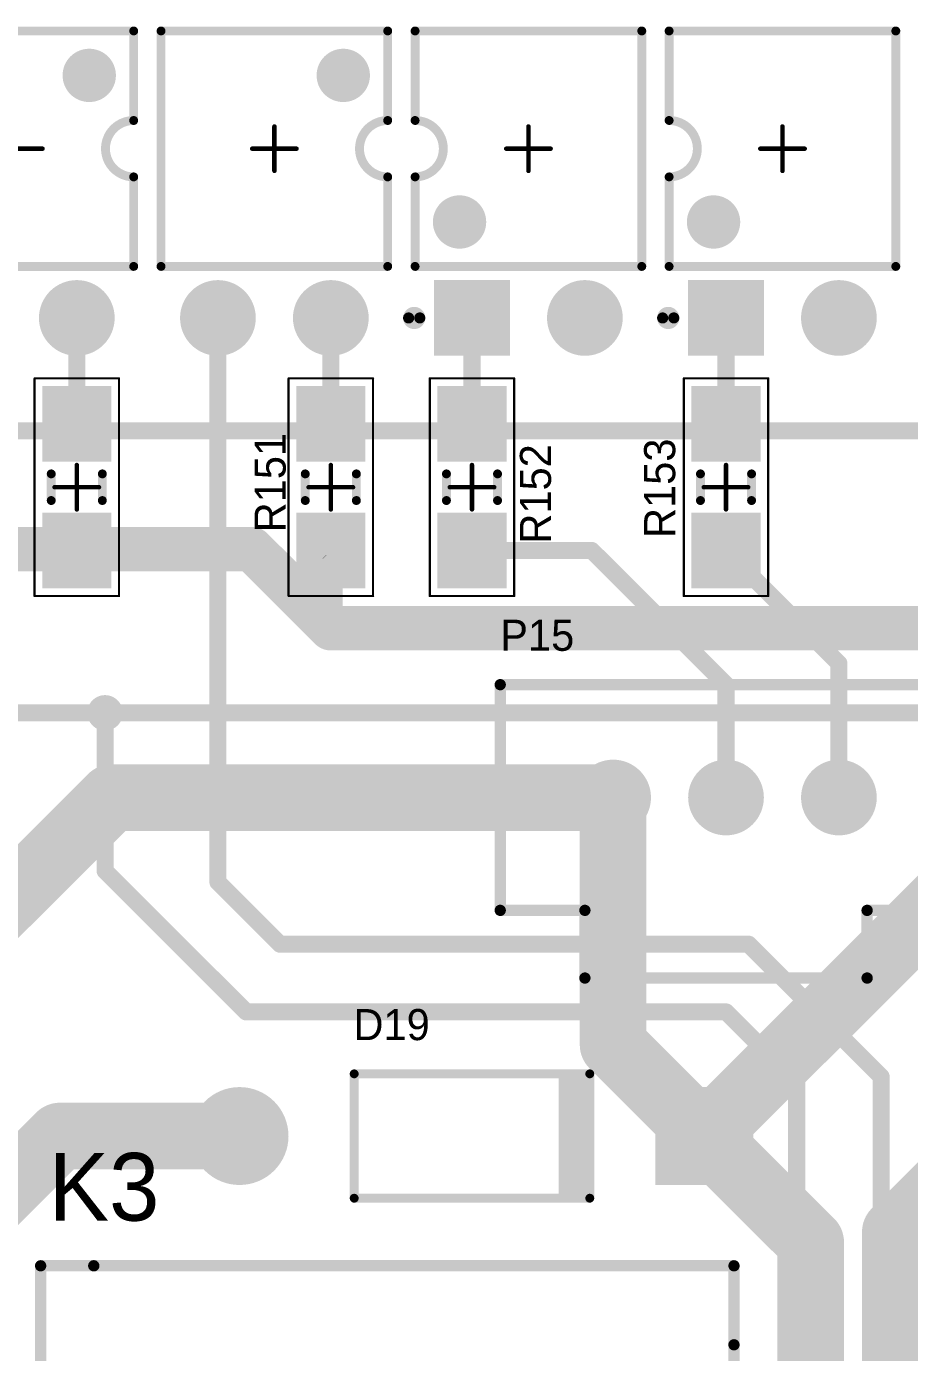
# Model space of a CAD drawing. Header units: millimetres. Extents: x 37 to 246, y 26 to 184.
# Drawn here: x 129.68 to 149.54, y 61.17 to 91.01 of the extents above; entities that cross this region are included whole.
import ezdxf

# ---------------------------------------------------------------- set-up
doc = ezdxf.new("R2010")
doc.units = ezdxf.units.MM
for name, color, linetype in [('BottomLayer', 5, 'Continuous'), ('BottomSolder', 6, 'Continuous'), ('Mechanical15', 56, 'Continuous'), ('MultiLayer', 9, 'Continuous'), ('PadHoleLayer', 156, 'Continuous'), ('TopLayer', 1, 'Continuous'), ('TopOverlay', 2, 'Continuous'), ('TopPaste', 8, 'Continuous'), ('TopSolder', 216, 'Continuous'), ('ViaHoleLayer', 16, 'Continuous')]:
    doc.layers.add(name, color=color, linetype=linetype)

msp = doc.modelspace()

# ---------------------------------------------------------------- linework, layer by layer
at = {"layer": 'BottomLayer'}
for points, const_width in [([(130.434, 84.455, 1), (131.184, 84.455, 1)], 0.75), ([(133.609, 84.455, 1), (134.359, 84.455, 1)], 0.75), ([(136.149, 84.455, 1), (136.899, 84.455, 1)], 0.75), ([(141.865, 84.455, 1), (142.615, 84.455, 1)], 0.75), ([(147.58, 84.455, 1), (148.33, 84.455, 1)], 0.75), ([(132.211, 79.248, 1), (132.711, 79.248, 1)], 0.5), ([(132.211, 79.248, 1), (132.711, 79.248, 1)], 0.5), ([(134.497, 79.248, 1), (134.997, 79.248, 1)], 0.5), ([(134.497, 79.248, 1), (134.997, 79.248, 1)], 0.5), ([(132.261, 79.248, 1), (132.661, 79.248, 1)], 0.4), ([(136.275, 77.47, 1), (136.775, 77.47, 1)], 0.5), ([(136.275, 77.47, 1), (136.775, 77.47, 1)], 0.5), ([(136.325, 77.47, 1), (136.725, 77.47, 1)], 0.4), ([(131.245, 75.565, 1), (131.645, 75.565, 1)], 0.4), ([(131.349, 75.565, 1), (131.541, 75.565, 1)], 0.192), ([(131.349, 75.565, 1), (131.541, 75.565, 1)], 0.192), ([(131.22, 73.66, 1), (131.97, 73.66, 1)], 0.75), ([(131.22, 73.66, 1), (131.97, 73.66, 1)], 0.75), ([(142.5, 73.66, 1), (143.25, 73.66, 1)], 0.75), ([(142.5, 73.66, 1), (143.25, 73.66, 1)], 0.75), ([(142.5, 73.66, 1), (143.25, 73.66, 1)], 0.75), ([(145.04, 73.66, 1), (145.79, 73.66, 1)], 0.75), ([(147.58, 73.66, 1), (148.33, 73.66, 1)], 0.75), ([(142.5, 68.095, 1), (143.25, 68.095, 1)], 0.75), ([(142.5, 68.095, 1), (143.25, 68.095, 1)], 0.75), ([(133.97, 66.04, 1), (134.97, 66.04, 1)], 1), ([(130.054, 66.04, 1), (130.804, 66.04, 1)], 0.75), ([(130.054, 66.04, 1), (130.804, 66.04, 1)], 0.75), ([(134.095, 66.04, 1), (134.845, 66.04, 1)], 0.75), ([(144.555, 66.04, 1), (145.305, 66.04, 1)], 0.75), ([(144.555, 66.04, 1), (145.305, 66.04, 1)], 0.75), ([(144.555, 66.04, 1), (145.305, 66.04, 1)], 0.75), ([(148.85, 63.881, 1), (149.6, 63.881, 1)], 0.75), ([(148.85, 63.881, 1), (149.6, 63.881, 1)], 0.75), ([(146.945, 63.65, 1), (147.695, 63.65, 1)], 0.75), ([(146.945, 63.65, 1), (147.695, 63.65, 1)], 0.75)]:
    msp.add_lwpolyline(points, format="xyb", close=True, dxfattribs=dict(at, const_width=const_width))
for points, const_width in [([(115.189, 81.915), (150.368, 81.915)], 0.384), ([(126.746, 79.248), (132.461, 79.248)], 1), ([(132.461, 79.248), (134.747, 79.248)], 1), ([(134.747, 79.248), (136.525, 77.47)], 1), ([(136.525, 77.47), (165.735, 77.47)], 1), ([(128.905, 75.565), (131.445, 75.565)], 0.384), ([(131.445, 75.565), (152.654, 75.565)], 0.384), ([(123.975, 66.04), (131.595, 73.66)], 1.5), ([(131.595, 73.66), (142.875, 73.66)], 1.5), ([(142.875, 68.095), (142.875, 73.66)], 1.5), ([(144.93, 66.04), (150.645, 71.755)], 1.5), ([(142.875, 68.095), (144.93, 66.04)], 1.5), ([(128.27, 63.881), (130.429, 66.04)], 1.5), ([(130.429, 66.04), (134.47, 66.04)], 1.5), ([(144.93, 66.04), (147.32, 63.65)], 1.5), ([(149.225, 63.881), (150.749, 65.405)], 1.5), ([(149.225, 50.61), (149.225, 63.881)], 1.5), ([(147.32, 51.245), (147.32, 63.65)], 1.5)]:
    msp.add_lwpolyline(points, dxfattribs=dict(at, const_width=const_width))
for points in [[(140.45, 83.705), (140.45, 85.205), (138.95, 83.705), (138.95, 85.205)], [(146.165, 83.705), (146.165, 85.205), (144.665, 83.705), (144.665, 85.205)], [(143.93, 65.04), (145.93, 65.04), (143.93, 67.04), (145.93, 67.04)]]:
    msp.add_solid(points, dxfattribs=at)
at = {"layer": 'BottomSolder'}
for points, const_width in [([(130.383, 84.455, 1), (131.235, 84.455, 1)], 0.852), ([(133.558, 84.455, 1), (134.41, 84.455, 1)], 0.852), ([(136.098, 84.455, 1), (136.95, 84.455, 1)], 0.852), ([(141.814, 84.455, 1), (142.666, 84.455, 1)], 0.852), ([(147.529, 84.455, 1), (148.381, 84.455, 1)], 0.852), ([(142.449, 73.66, 1), (143.301, 73.66, 1)], 0.852), ([(144.989, 73.66, 1), (145.841, 73.66, 1)], 0.852), ([(147.529, 73.66, 1), (148.381, 73.66, 1)], 0.852), ([(133.919, 66.04, 1), (135.021, 66.04, 1)], 1.102)]:
    msp.add_lwpolyline(points, format="xyb", close=True, dxfattribs=dict(at, const_width=const_width))
for points in [[(140.552, 83.603), (140.552, 85.307), (138.848, 83.603), (138.848, 85.307)], [(146.267, 83.603), (146.267, 85.307), (144.563, 83.603), (144.563, 85.307)], [(143.828, 64.938), (146.032, 64.938), (143.828, 67.142), (146.032, 67.142)]]:
    msp.add_solid(points, dxfattribs=at)
at = {"layer": 'Mechanical15'}
for points, const_width in [([(135.254, 87.765), (135.254, 88.765)], 0.1), ([(140.97, 87.765), (140.97, 88.765)], 0.1), ([(146.685, 87.765), (146.685, 88.765)], 0.1), ([(129.039, 88.265), (130.039, 88.265)], 0.1), ([(134.754, 88.265), (135.754, 88.265)], 0.1), ([(140.47, 88.265), (141.47, 88.265)], 0.1), ([(146.185, 88.265), (147.185, 88.265)], 0.1), ([(129.859, 78.195), (129.859, 83.095)], 0.05), ([(129.859, 83.095), (131.759, 83.095)], 0.05), ([(131.759, 78.195), (131.759, 83.095)], 0.05), ([(135.574, 83.095), (137.474, 83.095)], 0.05), ([(135.574, 78.195), (135.574, 83.095)], 0.05), ([(137.474, 78.195), (137.474, 83.095)], 0.05), ([(138.75, 83.095), (140.65, 83.095)], 0.05), ([(138.75, 78.195), (138.75, 83.095)], 0.05), ([(140.65, 78.195), (140.65, 83.095)], 0.05), ([(144.465, 83.095), (146.365, 83.095)], 0.05), ([(144.465, 78.195), (144.465, 83.095)], 0.05), ([(146.365, 78.195), (146.365, 83.095)], 0.05), ([(130.809, 80.145), (130.809, 81.145)], 0.1), ([(136.524, 80.145), (136.524, 81.145)], 0.1), ([(139.7, 80.145), (139.7, 81.145)], 0.1), ([(145.415, 80.145), (145.415, 81.145)], 0.1), ([(130.309, 80.645), (131.309, 80.645)], 0.1), ([(136.024, 80.645), (137.024, 80.645)], 0.1), ([(139.2, 80.645), (140.2, 80.645)], 0.1), ([(144.915, 80.645), (145.915, 80.645)], 0.1), ([(129.859, 78.195), (131.759, 78.195)], 0.05), ([(135.574, 78.195), (137.474, 78.195)], 0.05), ([(138.75, 78.195), (140.65, 78.195)], 0.05), ([(144.465, 78.195), (146.365, 78.195)], 0.05)]:
    msp.add_lwpolyline(points, dxfattribs=dict(at, const_width=const_width))
for points, const_width in [([(135.229, 88.765, 1), (135.279, 88.765, 1)], 0.05), ([(140.945, 88.765, 1), (140.995, 88.765, 1)], 0.05), ([(146.66, 88.765, 1), (146.71, 88.765, 1)], 0.05), ([(130.014, 88.265, 1), (130.064, 88.265, 1)], 0.05), ([(134.729, 88.265, 1), (134.779, 88.265, 1)], 0.05), ([(135.729, 88.265, 1), (135.779, 88.265, 1)], 0.05), ([(140.445, 88.265, 1), (140.495, 88.265, 1)], 0.05), ([(141.445, 88.265, 1), (141.495, 88.265, 1)], 0.05), ([(146.16, 88.265, 1), (146.21, 88.265, 1)], 0.05), ([(147.16, 88.265, 1), (147.21, 88.265, 1)], 0.05), ([(135.229, 87.765, 1), (135.279, 87.765, 1)], 0.05), ([(140.945, 87.765, 1), (140.995, 87.765, 1)], 0.05), ([(146.66, 87.765, 1), (146.71, 87.765, 1)], 0.05), ([(129.847, 83.095, 1), (129.872, 83.095, 1)], 0.025), ([(129.847, 83.095, 1), (129.872, 83.095, 1)], 0.025), ([(131.747, 83.095, 1), (131.772, 83.095, 1)], 0.025), ([(131.747, 83.095, 1), (131.772, 83.095, 1)], 0.025), ([(135.562, 83.095, 1), (135.587, 83.095, 1)], 0.025), ([(135.562, 83.095, 1), (135.587, 83.095, 1)], 0.025), ([(137.462, 83.095, 1), (137.487, 83.095, 1)], 0.025), ([(137.462, 83.095, 1), (137.487, 83.095, 1)], 0.025), ([(138.738, 83.095, 1), (138.762, 83.095, 1)], 0.025), ([(138.738, 83.095, 1), (138.762, 83.095, 1)], 0.025), ([(140.638, 83.095, 1), (140.662, 83.095, 1)], 0.025), ([(140.638, 83.095, 1), (140.662, 83.095, 1)], 0.025), ([(144.453, 83.095, 1), (144.477, 83.095, 1)], 0.025), ([(144.453, 83.095, 1), (144.477, 83.095, 1)], 0.025), ([(146.353, 83.095, 1), (146.377, 83.095, 1)], 0.025), ([(146.353, 83.095, 1), (146.377, 83.095, 1)], 0.025), ([(130.784, 81.145, 1), (130.834, 81.145, 1)], 0.05), ([(136.499, 81.145, 1), (136.549, 81.145, 1)], 0.05), ([(139.675, 81.145, 1), (139.725, 81.145, 1)], 0.05), ([(145.39, 81.145, 1), (145.44, 81.145, 1)], 0.05), ([(130.284, 80.645, 1), (130.334, 80.645, 1)], 0.05), ([(131.284, 80.645, 1), (131.334, 80.645, 1)], 0.05), ([(135.999, 80.645, 1), (136.049, 80.645, 1)], 0.05), ([(136.999, 80.645, 1), (137.049, 80.645, 1)], 0.05), ([(139.175, 80.645, 1), (139.225, 80.645, 1)], 0.05), ([(140.175, 80.645, 1), (140.225, 80.645, 1)], 0.05), ([(144.89, 80.645, 1), (144.94, 80.645, 1)], 0.05), ([(145.89, 80.645, 1), (145.94, 80.645, 1)], 0.05), ([(130.784, 80.145, 1), (130.834, 80.145, 1)], 0.05), ([(136.499, 80.145, 1), (136.549, 80.145, 1)], 0.05), ([(139.675, 80.145, 1), (139.725, 80.145, 1)], 0.05), ([(145.39, 80.145, 1), (145.44, 80.145, 1)], 0.05), ([(129.847, 78.195, 1), (129.872, 78.195, 1)], 0.025), ([(129.847, 78.195, 1), (129.872, 78.195, 1)], 0.025), ([(131.747, 78.195, 1), (131.772, 78.195, 1)], 0.025), ([(131.747, 78.195, 1), (131.772, 78.195, 1)], 0.025), ([(135.562, 78.195, 1), (135.587, 78.195, 1)], 0.025), ([(135.562, 78.195, 1), (135.587, 78.195, 1)], 0.025), ([(137.462, 78.195, 1), (137.487, 78.195, 1)], 0.025), ([(137.462, 78.195, 1), (137.487, 78.195, 1)], 0.025), ([(138.738, 78.195, 1), (138.762, 78.195, 1)], 0.025), ([(138.738, 78.195, 1), (138.762, 78.195, 1)], 0.025), ([(140.638, 78.195, 1), (140.662, 78.195, 1)], 0.025), ([(140.638, 78.195, 1), (140.662, 78.195, 1)], 0.025), ([(144.453, 78.195, 1), (144.477, 78.195, 1)], 0.025), ([(144.453, 78.195, 1), (144.477, 78.195, 1)], 0.025), ([(146.353, 78.195, 1), (146.377, 78.195, 1)], 0.025), ([(146.353, 78.195, 1), (146.377, 78.195, 1)], 0.025)]:
    msp.add_lwpolyline(points, format="xyb", close=True, dxfattribs=dict(at, const_width=const_width))
at = {"layer": 'MultiLayer', "const_width": 0.4}
for points in [[(132.261, 79.248, 1), (132.661, 79.248, 1)], [(136.325, 77.47, 1), (136.725, 77.47, 1)], [(131.245, 75.565, 1), (131.645, 75.565, 1)]]:
    msp.add_lwpolyline(points, format="xyb", close=True, dxfattribs=at)
at = {"layer": 'PadHoleLayer'}
for points, const_width in [([(130.584, 84.455, 1), (131.034, 84.455, 1)], 0.45), ([(133.759, 84.455, 1), (134.209, 84.455, 1)], 0.45), ([(136.299, 84.455, 1), (136.749, 84.455, 1)], 0.45), ([(139.475, 84.455, 1), (139.925, 84.455, 1)], 0.45), ([(142.015, 84.455, 1), (142.465, 84.455, 1)], 0.45), ([(145.19, 84.455, 1), (145.64, 84.455, 1)], 0.45), ([(147.73, 84.455, 1), (148.18, 84.455, 1)], 0.45), ([(142.625, 73.66, 1), (143.125, 73.66, 1)], 0.5), ([(145.165, 73.66, 1), (145.665, 73.66, 1)], 0.5), ([(147.705, 73.66, 1), (148.205, 73.66, 1)], 0.5), ([(134.17, 66.04, 1), (134.77, 66.04, 1)], 0.6), ([(144.63, 66.04, 1), (145.23, 66.04, 1)], 0.6)]:
    msp.add_lwpolyline(points, format="xyb", close=True, dxfattribs=dict(at, const_width=const_width))
at = {"layer": 'TopLayer'}
for points, const_width in [([(130.434, 84.455, 1), (131.184, 84.455, 1)], 0.75), ([(133.609, 84.455, 1), (134.359, 84.455, 1)], 0.75), ([(136.149, 84.455, 1), (136.899, 84.455, 1)], 0.75), ([(141.865, 84.455, 1), (142.615, 84.455, 1)], 0.75), ([(147.58, 84.455, 1), (148.33, 84.455, 1)], 0.75), ([(130.713, 84.455, 1), (130.905, 84.455, 1)], 0.192), ([(133.888, 84.455, 1), (134.08, 84.455, 1)], 0.192), ([(136.428, 84.455, 1), (136.62, 84.455, 1)], 0.192), ([(139.604, 84.455, 1), (139.796, 84.455, 1)], 0.192), ([(145.319, 84.455, 1), (145.511, 84.455, 1)], 0.192), ([(130.713, 82.07, 1), (130.905, 82.07, 1)], 0.192), ([(136.428, 82.07, 1), (136.62, 82.07, 1)], 0.192), ([(139.604, 82.07, 1), (139.796, 82.07, 1)], 0.192), ([(145.319, 82.07, 1), (145.511, 82.07, 1)], 0.192), ([(130.678, 79.22, 1), (130.94, 79.22, 1)], 0.262), ([(130.706, 79.248, 1), (130.968, 79.248, 1)], 0.262), ([(130.706, 79.248, 1), (130.968, 79.248, 1)], 0.262), ([(132.261, 79.248, 1), (132.661, 79.248, 1)], 0.4), ([(132.33, 79.248, 1), (132.592, 79.248, 1)], 0.262), ([(136.393, 79.22, 1), (136.655, 79.22, 1)], 0.262), ([(136.394, 79.219, 1), (136.656, 79.219, 1)], 0.262), ([(136.394, 79.219, 1), (136.656, 79.219, 1)], 0.262), ([(139.604, 79.22, 1), (139.796, 79.22, 1)], 0.192), ([(142.299, 79.22, 1), (142.491, 79.22, 1)], 0.192), ([(142.299, 79.22, 1), (142.491, 79.22, 1)], 0.192), ([(145.319, 79.22, 1), (145.511, 79.22, 1)], 0.192), ([(136.325, 77.47, 1), (136.725, 77.47, 1)], 0.4), ([(136.394, 77.47, 1), (136.656, 77.47, 1)], 0.262), ([(147.859, 76.68, 1), (148.051, 76.68, 1)], 0.192), ([(147.859, 76.68, 1), (148.051, 76.68, 1)], 0.192), ([(145.319, 76.2, 1), (145.511, 76.2, 1)], 0.192), ([(145.319, 76.2, 1), (145.511, 76.2, 1)], 0.192), ([(131.245, 75.565, 1), (131.645, 75.565, 1)], 0.4), ([(131.349, 75.565, 1), (131.541, 75.565, 1)], 0.192), ([(142.5, 73.66, 1), (143.25, 73.66, 1)], 0.75), ([(145.04, 73.66, 1), (145.79, 73.66, 1)], 0.75), ([(147.58, 73.66, 1), (148.33, 73.66, 1)], 0.75), ([(145.319, 73.66, 1), (145.511, 73.66, 1)], 0.192), ([(147.859, 73.66, 1), (148.051, 73.66, 1)], 0.192), ([(131.349, 72.009, 1), (131.541, 72.009, 1)], 0.192), ([(131.349, 72.009, 1), (131.541, 72.009, 1)], 0.192), ([(133.888, 71.756, 1), (134.08, 71.756, 1)], 0.192), ([(133.888, 71.756, 1), (134.08, 71.756, 1)], 0.192), ([(135.286, 70.358, 1), (135.478, 70.358, 1)], 0.192), ([(135.286, 70.358, 1), (135.478, 70.358, 1)], 0.192), ([(145.827, 70.358, 1), (146.019, 70.358, 1)], 0.192), ([(145.827, 70.358, 1), (146.019, 70.358, 1)], 0.192), ([(134.524, 68.834, 1), (134.716, 68.834, 1)], 0.192), ([(134.524, 68.834, 1), (134.716, 68.834, 1)], 0.192), ([(145.319, 68.834, 1), (145.511, 68.834, 1)], 0.192), ([(145.319, 68.834, 1), (145.511, 68.834, 1)], 0.192), ([(148.809, 67.376, 1), (149.001, 67.376, 1)], 0.192), ([(148.809, 67.376, 1), (149.001, 67.376, 1)], 0.192), ([(146.909, 67.244, 1), (147.101, 67.244, 1)], 0.192), ([(146.909, 67.244, 1), (147.101, 67.244, 1)], 0.192), ([(133.97, 66.04, 1), (134.97, 66.04, 1)], 1)]:
    msp.add_lwpolyline(points, format="xyb", close=True, dxfattribs=dict(at, const_width=const_width))
for points, const_width in [([(130.809, 82.07), (130.809, 84.455)], 0.384), ([(133.984, 71.756), (133.984, 84.455)], 0.384), ([(136.524, 82.07), (136.524, 84.455)], 0.384), ([(139.7, 82.07), (139.7, 84.455)], 0.384), ([(145.415, 82.07), (145.415, 84.455)], 0.384), ([(130.809, 79.22), (130.837, 79.248)], 0.524), ([(130.837, 79.248), (132.461, 79.248)], 0.524), ([(136.524, 79.22), (136.525, 79.219)], 0.524), ([(136.525, 77.47), (136.525, 79.219)], 0.524), ([(139.7, 79.22), (142.395, 79.22)], 0.384), ([(142.395, 79.22), (145.415, 76.2)], 0.384), ([(145.415, 79.22), (147.955, 76.68)], 0.384), ([(147.955, 73.66), (147.955, 76.68)], 0.384), ([(145.415, 73.66), (145.415, 76.2)], 0.384), ([(131.445, 72.009), (131.445, 75.565)], 0.384), ([(131.445, 72.009), (134.62, 68.834)], 0.384), ([(133.984, 71.756), (135.382, 70.358)], 0.384), ([(135.382, 70.358), (145.923, 70.358)], 0.384), ([(145.923, 70.358), (148.905, 67.376)], 0.384), ([(134.62, 68.834), (145.415, 68.834)], 0.384), ([(145.415, 68.834), (147.005, 67.244)], 0.384), ([(148.905, 51.365), (148.905, 67.376)], 0.384), ([(147.005, 51.365), (147.005, 67.244)], 0.384)]:
    msp.add_lwpolyline(points, dxfattribs=dict(at, const_width=const_width))
for points in [[(140.45, 83.705), (140.45, 85.205), (138.95, 83.705), (138.95, 85.205)], [(146.165, 83.705), (146.165, 85.205), (144.665, 83.705), (144.665, 85.205)], [(130.134, 81.32), (131.484, 81.32), (130.134, 82.82), (131.484, 82.82)], [(135.849, 81.32), (137.199, 81.32), (135.849, 82.82), (137.199, 82.82)], [(139.025, 81.32), (140.375, 81.32), (139.025, 82.82), (140.375, 82.82)], [(144.74, 81.32), (146.09, 81.32), (144.74, 82.82), (146.09, 82.82)], [(130.134, 78.47), (131.484, 78.47), (130.134, 79.97), (131.484, 79.97)], [(135.849, 78.47), (137.199, 78.47), (135.849, 79.97), (137.199, 79.97)], [(139.025, 78.47), (140.375, 78.47), (139.025, 79.97), (140.375, 79.97)], [(144.74, 78.47), (146.09, 78.47), (144.74, 79.97), (146.09, 79.97)], [(143.93, 65.04), (145.93, 65.04), (143.93, 67.04), (145.93, 67.04)]]:
    msp.add_solid(points, dxfattribs=at)
at = {"layer": 'TopOverlay'}
for points, const_width in [([(126.989, 90.915), (132.089, 90.915)], 0.2), ([(132.089, 88.9), (132.089, 90.915)], 0.2), ([(132.704, 90.915), (137.804, 90.915)], 0.2), ([(132.704, 85.615), (132.704, 90.915)], 0.2), ([(137.804, 88.9), (137.804, 90.915)], 0.2), ([(138.42, 88.9), (138.42, 90.915)], 0.2), ([(138.42, 90.915), (143.52, 90.915)], 0.2), ([(143.52, 85.615), (143.52, 90.915)], 0.2), ([(144.135, 90.915), (149.235, 90.915)], 0.2), ([(144.135, 88.9), (144.135, 90.915)], 0.2), ([(149.235, 85.615), (149.235, 90.915)], 0.2), ([(132.089, 85.615), (132.089, 87.63)], 0.2), ([(137.804, 85.615), (137.804, 87.63)], 0.2), ([(138.42, 85.615), (138.42, 87.63)], 0.2), ([(144.135, 85.615), (144.135, 87.63)], 0.2), ([(126.989, 85.615), (132.089, 85.615)], 0.2), ([(132.704, 85.615), (137.804, 85.615)], 0.2), ([(138.42, 85.615), (143.52, 85.615)], 0.2), ([(144.135, 85.615), (149.235, 85.615)], 0.2), ([(130.234, 80.345), (130.234, 80.945)], 0.2), ([(131.384, 80.345), (131.384, 80.945)], 0.2), ([(135.949, 80.345), (135.949, 80.945)], 0.2), ([(137.099, 80.345), (137.099, 80.945)], 0.2), ([(139.125, 80.345), (139.125, 80.945)], 0.2), ([(140.275, 80.345), (140.275, 80.945)], 0.2), ([(144.84, 80.345), (144.84, 80.945)], 0.2), ([(145.99, 80.345), (145.99, 80.945)], 0.2), ([(140.335, 71.12), (140.335, 76.2)], 0.254), ([(140.335, 76.2), (150.495, 76.2)], 0.254), ([(140.335, 71.12), (142.24, 71.12)], 0.254), ([(142.24, 69.596), (142.24, 71.12)], 0.254), ([(148.59, 69.596), (148.59, 71.12)], 0.254), ([(148.59, 71.12), (150.495, 71.12)], 0.254), ([(142.24, 69.596), (148.59, 69.596)], 0.254), ([(137.05, 67.44), (142.35, 67.44)], 0.2), ([(137.05, 64.64), (137.05, 67.44)], 0.2), ([(137.05, 64.64), (142.35, 64.64)], 0.2), ([(129.995, 43.942), (129.995, 63.119)], 0.254), ([(129.995, 63.119), (131.191, 63.119)], 0.254), ([(131.191, 63.119), (145.595, 63.119)], 0.254), ([(145.595, 61.341), (145.595, 63.119)], 0.254), ([(145.595, 43.942), (145.595, 61.341)], 0.254)]:
    msp.add_lwpolyline(points, dxfattribs=dict(at, const_width=const_width))
for points, const_width in [([(132.039, 90.915, 1), (132.139, 90.915, 1)], 0.1), ([(132.039, 90.915, 1), (132.139, 90.915, 1)], 0.1), ([(132.654, 90.915, 1), (132.754, 90.915, 1)], 0.1), ([(132.654, 90.915, 1), (132.754, 90.915, 1)], 0.1), ([(137.754, 90.915, 1), (137.854, 90.915, 1)], 0.1), ([(137.754, 90.915, 1), (137.854, 90.915, 1)], 0.1), ([(138.37, 90.915, 1), (138.47, 90.915, 1)], 0.1), ([(138.37, 90.915, 1), (138.47, 90.915, 1)], 0.1), ([(143.47, 90.915, 1), (143.57, 90.915, 1)], 0.1), ([(143.47, 90.915, 1), (143.57, 90.915, 1)], 0.1), ([(144.085, 90.915, 1), (144.185, 90.915, 1)], 0.1), ([(144.085, 90.915, 1), (144.185, 90.915, 1)], 0.1), ([(149.185, 90.915, 1), (149.285, 90.915, 1)], 0.1), ([(149.185, 90.915, 1), (149.285, 90.915, 1)], 0.1), ([(131.389, 89.915, 1), (130.789, 89.915, 1)], 0.6), ([(137.104, 89.915, 1), (136.504, 89.915, 1)], 0.6), ([(130.639, 89.915, 1), (130.939, 89.915, 1)], 0.3), ([(131.239, 89.915, 1), (131.539, 89.915, 1)], 0.3), ([(136.354, 89.915, 1), (136.654, 89.915, 1)], 0.3), ([(136.954, 89.915, 1), (137.254, 89.915, 1)], 0.3), ([(132.039, 88.9, 1), (132.139, 88.9, 1)], 0.1), ([(132.039, 88.9, 1), (132.139, 88.9, 1)], 0.1), ([(137.754, 88.9, 1), (137.854, 88.9, 1)], 0.1), ([(137.754, 88.9, 1), (137.854, 88.9, 1)], 0.1), ([(138.37, 88.9, 1), (138.47, 88.9, 1)], 0.1), ([(138.37, 88.9, 1), (138.47, 88.9, 1)], 0.1), ([(144.085, 88.9, 1), (144.185, 88.9, 1)], 0.1), ([(144.085, 88.9, 1), (144.185, 88.9, 1)], 0.1), ([(132.039, 87.63, 1), (132.139, 87.63, 1)], 0.1), ([(132.039, 87.63, 1), (132.139, 87.63, 1)], 0.1), ([(137.754, 87.63, 1), (137.854, 87.63, 1)], 0.1), ([(137.754, 87.63, 1), (137.854, 87.63, 1)], 0.1), ([(138.37, 87.63, 1), (138.47, 87.63, 1)], 0.1), ([(138.37, 87.63, 1), (138.47, 87.63, 1)], 0.1), ([(144.085, 87.63, 1), (144.185, 87.63, 1)], 0.1), ([(144.085, 87.63, 1), (144.185, 87.63, 1)], 0.1), ([(139.72, 86.615, 1), (139.12, 86.615, 1)], 0.6), ([(145.435, 86.615, 1), (144.835, 86.615, 1)], 0.6), ([(138.97, 86.615, 1), (139.27, 86.615, 1)], 0.3), ([(139.57, 86.615, 1), (139.87, 86.615, 1)], 0.3), ([(144.685, 86.615, 1), (144.985, 86.615, 1)], 0.3), ([(145.285, 86.615, 1), (145.585, 86.615, 1)], 0.3), ([(132.039, 85.615, 1), (132.139, 85.615, 1)], 0.1), ([(132.039, 85.615, 1), (132.139, 85.615, 1)], 0.1), ([(132.654, 85.615, 1), (132.754, 85.615, 1)], 0.1), ([(132.654, 85.615, 1), (132.754, 85.615, 1)], 0.1), ([(137.754, 85.615, 1), (137.854, 85.615, 1)], 0.1), ([(137.754, 85.615, 1), (137.854, 85.615, 1)], 0.1), ([(138.37, 85.615, 1), (138.47, 85.615, 1)], 0.1), ([(138.37, 85.615, 1), (138.47, 85.615, 1)], 0.1), ([(143.47, 85.615, 1), (143.57, 85.615, 1)], 0.1), ([(143.47, 85.615, 1), (143.57, 85.615, 1)], 0.1), ([(144.085, 85.615, 1), (144.185, 85.615, 1)], 0.1), ([(144.085, 85.615, 1), (144.185, 85.615, 1)], 0.1), ([(149.185, 85.615, 1), (149.285, 85.615, 1)], 0.1), ([(149.185, 85.615, 1), (149.285, 85.615, 1)], 0.1), ([(138.525, 84.455, 1), (138.275, 84.455, 1)], 0.25), ([(138.212, 84.455, 1), (138.337, 84.455, 1)], 0.125), ([(138.463, 84.455, 1), (138.588, 84.455, 1)], 0.125), ([(144.24, 84.455, 1), (143.99, 84.455, 1)], 0.25), ([(143.927, 84.455, 1), (144.052, 84.455, 1)], 0.125), ([(144.178, 84.455, 1), (144.303, 84.455, 1)], 0.125), ([(130.184, 80.945, 1), (130.284, 80.945, 1)], 0.1), ([(131.334, 80.945, 1), (131.434, 80.945, 1)], 0.1), ([(135.899, 80.945, 1), (135.999, 80.945, 1)], 0.1), ([(137.049, 80.945, 1), (137.149, 80.945, 1)], 0.1), ([(139.075, 80.945, 1), (139.175, 80.945, 1)], 0.1), ([(140.225, 80.945, 1), (140.325, 80.945, 1)], 0.1), ([(144.79, 80.945, 1), (144.89, 80.945, 1)], 0.1), ([(145.94, 80.945, 1), (146.04, 80.945, 1)], 0.1), ([(130.184, 80.345, 1), (130.284, 80.345, 1)], 0.1), ([(131.334, 80.345, 1), (131.434, 80.345, 1)], 0.1), ([(135.899, 80.345, 1), (135.999, 80.345, 1)], 0.1), ([(137.049, 80.345, 1), (137.149, 80.345, 1)], 0.1), ([(139.075, 80.345, 1), (139.175, 80.345, 1)], 0.1), ([(140.225, 80.345, 1), (140.325, 80.345, 1)], 0.1), ([(144.79, 80.345, 1), (144.89, 80.345, 1)], 0.1), ([(145.94, 80.345, 1), (146.04, 80.345, 1)], 0.1), ([(140.272, 76.2, 1), (140.399, 76.2, 1)], 0.127), ([(140.272, 76.2, 1), (140.399, 76.2, 1)], 0.127), ([(140.272, 71.12, 1), (140.399, 71.12, 1)], 0.127), ([(140.272, 71.12, 1), (140.399, 71.12, 1)], 0.127), ([(142.177, 71.12, 1), (142.304, 71.12, 1)], 0.127), ([(142.177, 71.12, 1), (142.304, 71.12, 1)], 0.127), ([(148.526, 71.12, 1), (148.654, 71.12, 1)], 0.127), ([(148.526, 71.12, 1), (148.654, 71.12, 1)], 0.127), ([(142.177, 69.596, 1), (142.304, 69.596, 1)], 0.127), ([(142.177, 69.596, 1), (142.304, 69.596, 1)], 0.127), ([(148.526, 69.596, 1), (148.654, 69.596, 1)], 0.127), ([(148.526, 69.596, 1), (148.654, 69.596, 1)], 0.127), ([(137, 67.44, 1), (137.1, 67.44, 1)], 0.1), ([(137, 67.44, 1), (137.1, 67.44, 1)], 0.1), ([(142.3, 67.44, 1), (142.4, 67.44, 1)], 0.1), ([(137, 64.64, 1), (137.1, 64.64, 1)], 0.1), ([(137, 64.64, 1), (137.1, 64.64, 1)], 0.1), ([(142.3, 64.64, 1), (142.4, 64.64, 1)], 0.1), ([(129.932, 63.119, 1), (130.059, 63.119, 1)], 0.127), ([(129.932, 63.119, 1), (130.059, 63.119, 1)], 0.127), ([(131.127, 63.119, 1), (131.255, 63.119, 1)], 0.127), ([(131.127, 63.119, 1), (131.255, 63.119, 1)], 0.127), ([(145.531, 63.119, 1), (145.658, 63.119, 1)], 0.127), ([(145.531, 63.119, 1), (145.658, 63.119, 1)], 0.127), ([(145.531, 61.341, 1), (145.658, 61.341, 1)], 0.127), ([(145.531, 61.341, 1), (145.658, 61.341, 1)], 0.127)]:
    msp.add_lwpolyline(points, format="xyb", close=True, dxfattribs=dict(at, const_width=const_width))
at = {"layer": 'TopOverlay', "const_width": 0.2}
for points in [[(132.089, 87.63, -1), (132.089, 88.9)], [(137.804, 87.63, -1), (137.804, 88.9)], [(138.42, 88.9, -1), (138.42, 87.63)], [(144.135, 88.9, -1), (144.135, 87.63)]]:
    msp.add_lwpolyline(points, format="xyb", dxfattribs=at)
at = {"layer": 'TopOverlay'}
msp.add_solid([(141.65, 64.64), (142.45, 64.64), (141.65, 67.44), (142.45, 67.44)], dxfattribs=at)
at = {"layer": 'TopPaste'}
for points in [[(130.134, 81.32), (131.484, 81.32), (130.134, 82.82), (131.484, 82.82)], [(135.849, 81.32), (137.199, 81.32), (135.849, 82.82), (137.199, 82.82)], [(139.025, 81.32), (140.375, 81.32), (139.025, 82.82), (140.375, 82.82)], [(144.74, 81.32), (146.09, 81.32), (144.74, 82.82), (146.09, 82.82)], [(130.134, 78.47), (131.484, 78.47), (130.134, 79.97), (131.484, 79.97)], [(135.849, 78.47), (137.199, 78.47), (135.849, 79.97), (137.199, 79.97)], [(139.025, 78.47), (140.375, 78.47), (139.025, 79.97), (140.375, 79.97)], [(144.74, 78.47), (146.09, 78.47), (144.74, 79.97), (146.09, 79.97)]]:
    msp.add_solid(points, dxfattribs=at)
at = {"layer": 'TopSolder'}
for points, const_width in [([(130.383, 84.455, 1), (131.235, 84.455, 1)], 0.852), ([(133.558, 84.455, 1), (134.41, 84.455, 1)], 0.852), ([(136.098, 84.455, 1), (136.95, 84.455, 1)], 0.852), ([(141.814, 84.455, 1), (142.666, 84.455, 1)], 0.852), ([(147.529, 84.455, 1), (148.381, 84.455, 1)], 0.852), ([(142.449, 73.66, 1), (143.301, 73.66, 1)], 0.852), ([(144.989, 73.66, 1), (145.841, 73.66, 1)], 0.852), ([(147.529, 73.66, 1), (148.381, 73.66, 1)], 0.852), ([(133.919, 66.04, 1), (135.021, 66.04, 1)], 1.102)]:
    msp.add_lwpolyline(points, format="xyb", close=True, dxfattribs=dict(at, const_width=const_width))
for points in [[(140.552, 83.603), (140.552, 85.307), (138.848, 83.603), (138.848, 85.307)], [(146.267, 83.603), (146.267, 85.307), (144.563, 83.603), (144.563, 85.307)], [(130.033, 81.218), (131.586, 81.218), (130.033, 82.922), (131.586, 82.922)], [(135.748, 81.218), (137.301, 81.218), (135.748, 82.922), (137.301, 82.922)], [(138.923, 81.218), (140.477, 81.218), (138.923, 82.922), (140.477, 82.922)], [(144.638, 81.218), (146.192, 81.218), (144.638, 82.922), (146.192, 82.922)], [(130.033, 78.368), (131.586, 78.368), (130.033, 80.072), (131.586, 80.072)], [(135.748, 78.368), (137.301, 78.368), (135.748, 80.072), (137.301, 80.072)], [(138.923, 78.368), (140.477, 78.368), (138.923, 80.072), (140.477, 80.072)], [(144.638, 78.368), (146.192, 78.368), (144.638, 80.072), (146.192, 80.072)], [(143.828, 64.938), (146.032, 64.938), (143.828, 67.142), (146.032, 67.142)]]:
    msp.add_solid(points, dxfattribs=at)
at = {"layer": 'ViaHoleLayer', "const_width": 0.2}
for points in [[(132.361, 79.248, 1), (132.561, 79.248, 1)], [(136.425, 77.47, 1), (136.625, 77.47, 1)], [(131.345, 75.565, 1), (131.545, 75.565, 1)]]:
    msp.add_lwpolyline(points, format="xyb", close=True, dxfattribs=at)

# ---------------------------------------------------------------- texts
at = {"layer": 'TopOverlay'}
for s, p in [('R151', (135.509, 79.629)), ('R152', (141.478, 79.375)), ('R153', (144.272, 79.502))]:
    msp.add_text(s, height=0.7, rotation=90, dxfattribs=at).set_placement(p)
for s, height, p in [('P15', 0.7, (140.335, 76.962)), ('D19', 0.7, (137.033, 68.199)), ('K3', 1.524, (130.175, 64.135))]:
    msp.add_text(s, height=height, dxfattribs=at).set_placement(p)

doc.saveas('drawing.dxf')
